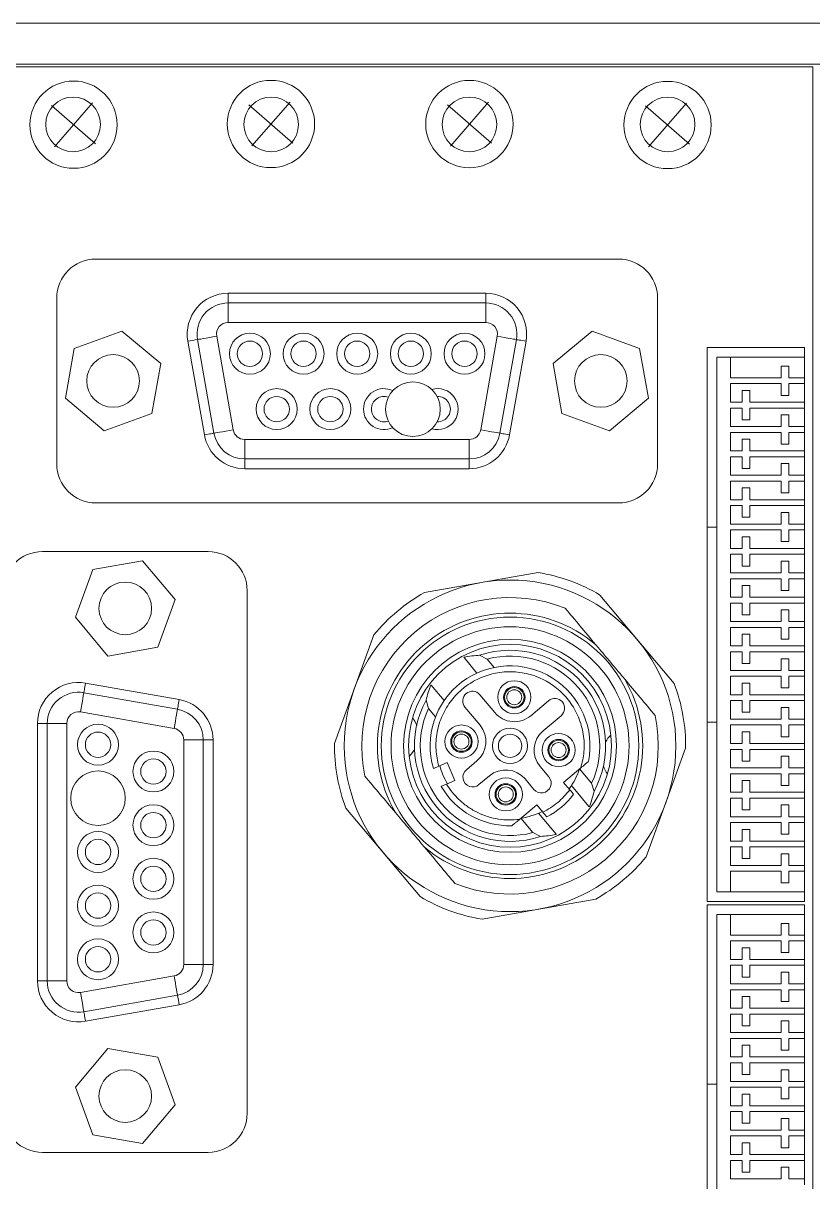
# Model space of a CAD drawing. Extents: x -194 to 239, y -574 to -265.
# Drawn here: x -96.65 to -83.76, y -475.07 to -456.17 of the extents above; entities that cross this region are included whole.
import ezdxf

# ---------------------------------------------------------------- set-up
doc = ezdxf.new("R2010")
doc.units = 0
doc.header["$LTSCALE"] = 0.5
doc.layers.get('0').update_dxf_attribs({"linetype": 'CONTINUOUS'})
doc.layers.add('1', color=7, linetype='CONTINUOUS')

msp = doc.modelspace()

# ---------------------------------------------------------------- linework, layer by layer
at = {"color": 7, "linetype": 'Continuous', "lineweight": 5}
for p, q in [((-83.76474, -456.88229), (-123.0932, -456.88229)), ((-83.76474, -497.74138), (-83.76474, -456.88229)), ((-95.4605, -460.01768), (-86.93227, -460.01768)), ((-93.30038, -460.57456), (-89.0999, -460.57456)), ((-93.30038, -460.73368), (-93.30038, -460.57456)), ((-89.0999, -460.73368), (-89.0999, -460.57456)), ((-96.09693, -460.65411), (-96.09693, -463.35897)), ((-93.30038, -461.05189), (-93.30038, -460.73368)), ((-93.30038, -460.73368), (-89.0999, -460.73368)), ((-89.0999, -461.05189), (-89.0999, -460.73368)), ((-86.29584, -463.35897), (-86.29584, -460.65411)), ((-95.03429, -461.19234), (-95.81119, -461.47511)), ((-94.40095, -461.72377), (-95.03429, -461.19234)), ((-89.0999, -461.05189), (-93.30038, -461.05189)), ((-87.36599, -461.19234), (-87.99933, -461.72377)), ((-86.5891, -461.47511), (-87.36599, -461.19234)), ((-93.68915, -462.88631), (-93.95849, -461.35886)), ((-93.53246, -462.85867), (-93.80178, -461.33124)), ((-93.4884, -461.27597), (-93.21907, -462.80342)), ((-89.18121, -462.80342), (-88.91188, -461.27597)), ((-88.5985, -461.33124), (-88.86782, -462.85867)), ((-88.44181, -461.35886), (-88.71113, -462.88631)), ((-95.81119, -461.47511), (-95.95475, -462.28931)), ((-86.44553, -462.28931), (-86.5891, -461.47511)), ((-85.48947, -461.46143), (-83.89839, -461.46143)), ((-85.48947, -461.46143), (-85.48947, -464.38904)), ((-83.89839, -461.62055), (-83.89839, -461.46143)), ((-94.54454, -462.53797), (-94.40095, -461.72377)), ((-87.99933, -461.72377), (-87.85576, -462.53797)), ((-85.33037, -461.62055), (-85.33037, -464.38904)), ((-83.89839, -461.62055), (-85.33037, -461.62055)), ((-85.10762, -461.62055), (-85.10762, -461.95467)), ((-84.28025, -461.95467), (-84.28025, -461.76375)), ((-84.15297, -461.76375), (-84.28025, -461.76375)), ((-84.15297, -461.76375), (-84.15297, -461.95467)), ((-83.89839, -461.62055), (-83.89839, -461.95467)), ((-84.28025, -461.95467), (-85.10762, -461.95467)), ((-83.89839, -461.95467), (-84.15297, -461.95467)), ((-83.89839, -462.05014), (-83.89839, -461.95467)), ((-85.10762, -462.05014), (-84.28025, -462.05014)), ((-85.10762, -462.05014), (-85.10762, -462.35244)), ((-84.28025, -462.24106), (-84.28025, -462.05014)), ((-84.15297, -462.05014), (-83.89839, -462.05014)), ((-84.15297, -462.05014), (-84.15297, -462.24106)), ((-83.89839, -462.05014), (-83.89839, -462.35244)), ((-95.95475, -462.28931), (-95.32141, -462.82074)), ((-87.07887, -462.82074), (-86.44553, -462.28931)), ((-84.9167, -462.35244), (-84.9167, -462.16151)), ((-84.9167, -462.16151), (-84.78941, -462.16151)), ((-84.78941, -462.35244), (-84.78941, -462.16151)), ((-84.28025, -462.24106), (-84.15297, -462.24106)), ((-85.10762, -462.35244), (-84.9167, -462.35244)), ((-84.9167, -462.44792), (-85.10762, -462.44792)), ((-85.10762, -462.44792), (-85.10762, -462.75022)), ((-84.9167, -462.63884), (-84.9167, -462.44792)), ((-84.78941, -462.35244), (-83.89839, -462.35244)), ((-84.78941, -462.44792), (-84.78941, -462.63884)), ((-83.89839, -462.44792), (-84.78941, -462.44792)), ((-83.89839, -462.44792), (-83.89839, -462.35244)), ((-83.89839, -462.44792), (-83.89839, -462.75022)), ((-95.32141, -462.82074), (-94.54454, -462.53797)), ((-87.85576, -462.53797), (-87.07887, -462.82074)), ((-84.9167, -462.63884), (-84.78941, -462.63884)), ((-84.28025, -462.75022), (-84.28025, -462.55929)), ((-84.28025, -462.55929), (-84.15297, -462.55929)), ((-84.15297, -462.75022), (-84.15297, -462.55929)), ((-84.28025, -462.75022), (-85.10762, -462.75022)), ((-85.10762, -462.84568), (-84.28025, -462.84568)), ((-85.10762, -462.84568), (-85.10762, -463.14798)), ((-84.28025, -463.0366), (-84.28025, -462.84568)), ((-84.15297, -462.75022), (-83.89839, -462.75022)), ((-84.15297, -462.84568), (-83.89839, -462.84568)), ((-84.15297, -462.84568), (-84.15297, -463.0366)), ((-83.89839, -462.84568), (-83.89839, -462.75022)), ((-83.89839, -462.84568), (-83.89839, -463.14798)), ((-93.03105, -463.2794), (-93.03105, -462.96119)), ((-93.03105, -462.96119), (-89.36924, -462.96119)), ((-89.36924, -463.2794), (-89.36924, -462.96119)), ((-84.9167, -463.14798), (-84.9167, -462.95705)), ((-84.9167, -462.95705), (-84.78941, -462.95705)), ((-84.78941, -463.14798), (-84.78941, -462.95705)), ((-84.28025, -463.0366), (-84.15297, -463.0366)), ((-93.03105, -463.43852), (-93.03105, -463.2794)), ((-89.36924, -463.2794), (-93.03105, -463.2794)), ((-89.36924, -463.43852), (-89.36924, -463.2794)), ((-85.10762, -463.14798), (-84.9167, -463.14798)), ((-84.9167, -463.24346), (-85.10762, -463.24346)), ((-85.10762, -463.24346), (-85.10762, -463.54576)), ((-84.9167, -463.43438), (-84.9167, -463.24346)), ((-84.78941, -463.14798), (-83.89839, -463.14798)), ((-84.78941, -463.24346), (-84.78941, -463.43438)), ((-83.89839, -463.24346), (-84.78941, -463.24346)), ((-83.89839, -463.24346), (-83.89839, -463.14798)), ((-83.89839, -463.24346), (-83.89839, -463.54576)), ((-89.36924, -463.43852), (-93.03105, -463.43852)), ((-84.9167, -463.43438), (-84.78941, -463.43438)), ((-84.28025, -463.54576), (-84.28025, -463.35483)), ((-84.28025, -463.35483), (-84.15297, -463.35483)), ((-84.15297, -463.54576), (-84.15297, -463.35483)), ((-84.28025, -463.54576), (-85.10762, -463.54576)), ((-85.10762, -463.64122), (-84.28025, -463.64122)), ((-85.10762, -463.64122), (-85.10762, -463.94352)), ((-84.28025, -463.83214), (-84.28025, -463.64122)), ((-84.15297, -463.54576), (-83.89839, -463.54576)), ((-84.15297, -463.64122), (-83.89839, -463.64122)), ((-84.15297, -463.64122), (-84.15297, -463.83214)), ((-83.89839, -463.64122), (-83.89839, -463.54576)), ((-83.89839, -463.64122), (-83.89839, -463.94352)), ((-84.9167, -463.94352), (-84.9167, -463.7526)), ((-84.9167, -463.7526), (-84.78941, -463.7526)), ((-84.78941, -463.94352), (-84.78941, -463.7526)), ((-84.28025, -463.83214), (-84.15297, -463.83214)), ((-86.93227, -463.99539), (-95.4605, -463.99539)), ((-85.10762, -463.94352), (-84.9167, -463.94352)), ((-84.9167, -464.039), (-85.10762, -464.039)), ((-85.10762, -464.039), (-85.10762, -464.3413)), ((-84.9167, -464.22992), (-84.9167, -464.039)), ((-84.78941, -463.94352), (-83.89839, -463.94352)), ((-84.78941, -464.039), (-84.78941, -464.22992)), ((-83.89839, -464.039), (-84.78941, -464.039)), ((-83.89839, -464.039), (-83.89839, -463.94352)), ((-83.89839, -464.039), (-83.89839, -464.3413)), ((-84.9167, -464.22992), (-84.78941, -464.22992)), ((-84.28025, -464.3413), (-84.28025, -464.15038)), ((-84.28025, -464.15038), (-84.15297, -464.15038)), ((-84.15297, -464.3413), (-84.15297, -464.15038)), ((-85.48947, -464.38904), (-85.48947, -467.57121)), ((-85.48947, -464.38904), (-85.33037, -464.38904)), ((-85.33037, -464.38904), (-85.33037, -467.57121)), ((-84.28025, -464.3413), (-85.10762, -464.3413)), ((-84.15297, -464.3413), (-83.89839, -464.3413)), ((-83.89839, -464.43676), (-83.89839, -464.3413)), ((-85.10762, -464.43676), (-84.28025, -464.43676)), ((-85.10762, -464.43676), (-85.10762, -464.73906)), ((-84.9167, -464.73906), (-84.9167, -464.54814)), ((-84.9167, -464.54814), (-84.78941, -464.54814)), ((-84.78941, -464.73906), (-84.78941, -464.54814)), ((-84.28025, -464.62769), (-84.28025, -464.43676)), ((-84.15297, -464.43676), (-83.89839, -464.43676)), ((-84.15297, -464.43676), (-84.15297, -464.62769)), ((-83.89839, -464.43676), (-83.89839, -464.73906)), ((-93.62724, -464.78999), (-96.3321, -464.78999)), ((-85.10762, -464.73906), (-84.9167, -464.73906)), ((-84.78941, -464.73906), (-83.89839, -464.73906)), ((-84.28025, -464.62769), (-84.15297, -464.62769)), ((-83.89839, -464.83454), (-83.89839, -464.73906)), ((-94.6969, -464.93968), (-95.5111, -465.08324)), ((-94.16548, -465.57301), (-94.6969, -464.93968)), ((-84.9167, -464.83454), (-85.10762, -464.83454)), ((-85.10762, -464.83454), (-85.10762, -465.13684)), ((-84.9167, -465.02547), (-84.9167, -464.83454)), ((-84.78941, -464.83454), (-84.78941, -465.02547)), ((-83.89839, -464.83454), (-84.78941, -464.83454)), ((-84.28025, -465.13684), (-84.28025, -464.94592)), ((-84.28025, -464.94592), (-84.15297, -464.94592)), ((-84.15297, -465.13684), (-84.15297, -464.94592)), ((-83.89839, -464.83454), (-83.89839, -465.13684)), ((-95.5111, -465.08324), (-95.79387, -465.86014)), ((-88.24569, -465.13163), (-90.09968, -465.45853)), ((-84.28025, -465.13684), (-85.10762, -465.13684)), ((-84.9167, -465.02547), (-84.78941, -465.02547)), ((-84.15297, -465.13684), (-83.89839, -465.13684)), ((-83.89839, -465.2323), (-83.89839, -465.13684)), ((-85.10762, -465.2323), (-84.28025, -465.2323)), ((-85.10762, -465.2323), (-85.10762, -465.53462)), ((-84.9167, -465.53462), (-84.9167, -465.34368)), ((-84.9167, -465.34368), (-84.78941, -465.34368)), ((-84.78941, -465.53462), (-84.78941, -465.34368)), ((-84.28025, -465.42325), (-84.28025, -465.2323)), ((-84.15297, -465.2323), (-83.89839, -465.2323)), ((-84.15297, -465.2323), (-84.15297, -465.42325)), ((-83.89839, -465.2323), (-83.89839, -465.53462)), ((-92.99082, -465.42641), (-92.99082, -473.95464)), ((-86.0259, -466.94127), (-87.23601, -465.49912)), ((-85.10762, -465.53462), (-84.9167, -465.53462)), ((-84.78941, -465.53462), (-83.89839, -465.53462)), ((-84.28025, -465.42325), (-84.15297, -465.42325)), ((-83.89839, -465.63008), (-83.89839, -465.53462)), ((-94.44824, -466.34989), (-94.16548, -465.57301)), ((-84.9167, -465.63008), (-85.10762, -465.63008)), ((-85.10762, -465.63008), (-85.10762, -465.93238)), ((-84.9167, -465.82101), (-84.9167, -465.63008)), ((-84.78941, -465.63008), (-84.78941, -465.82101)), ((-83.89839, -465.63008), (-84.78941, -465.63008)), ((-84.28025, -465.93238), (-84.28025, -465.74146)), ((-84.28025, -465.74146), (-84.15297, -465.74146)), ((-84.15297, -465.93238), (-84.15297, -465.74146)), ((-83.89839, -465.63008), (-83.89839, -465.93238)), ((-95.79387, -465.86014), (-95.26244, -466.49347)), ((-84.28025, -465.93238), (-85.10762, -465.93238)), ((-84.9167, -465.82101), (-84.78941, -465.82101)), ((-84.15297, -465.93238), (-83.89839, -465.93238)), ((-83.89839, -466.02785), (-83.89839, -465.93238)), ((-85.10762, -466.02785), (-84.28025, -466.02785)), ((-85.10762, -466.02785), (-85.10762, -466.33016)), ((-84.28025, -466.21879), (-84.28025, -466.02785)), ((-84.15297, -466.02785), (-83.89839, -466.02785)), ((-84.15297, -466.02785), (-84.15297, -466.21879)), ((-83.89839, -466.02785), (-83.89839, -466.33016)), ((-90.92276, -466.14918), (-91.56666, -467.91825)), ((-84.9167, -466.33016), (-84.9167, -466.13922)), ((-84.9167, -466.13922), (-84.78941, -466.13922)), ((-84.78941, -466.33016), (-84.78941, -466.13922)), ((-84.28025, -466.21879), (-84.15297, -466.21879)), ((-95.26244, -466.49347), (-94.44824, -466.34989)), ((-89.19874, -466.48046), (-89.07439, -466.54292)), ((-85.10762, -466.33016), (-84.9167, -466.33016)), ((-84.9167, -466.42563), (-85.10762, -466.42563)), ((-85.10762, -466.42563), (-85.10762, -466.72793)), ((-84.9167, -466.61655), (-84.9167, -466.42563)), ((-84.78941, -466.33016), (-83.89839, -466.33016)), ((-84.78941, -466.42563), (-84.78941, -466.61655)), ((-83.89839, -466.42563), (-84.78941, -466.42563)), ((-83.89839, -466.42563), (-83.89839, -466.33016)), ((-83.89839, -466.42563), (-83.89839, -466.72793)), ((-89.45347, -466.51987), (-89.45438, -466.51278)), ((-89.24274, -466.77102), (-89.45347, -466.51987)), ((-89.07439, -466.54292), (-88.95968, -466.67964)), ((-84.9167, -466.61655), (-84.78941, -466.61655)), ((-84.28025, -466.72793), (-84.28025, -466.537)), ((-84.28025, -466.537), (-84.15297, -466.537)), ((-84.15297, -466.72793), (-84.15297, -466.537)), ((-84.28025, -466.72793), (-85.10762, -466.72793)), ((-85.10762, -466.82339), (-84.28025, -466.82339)), ((-85.10762, -466.82339), (-85.10762, -467.12571)), ((-84.28025, -467.01433), (-84.28025, -466.82339)), ((-84.15297, -466.72793), (-83.89839, -466.72793)), ((-84.15297, -466.82339), (-83.89839, -466.82339)), ((-84.15297, -466.82339), (-84.15297, -467.01433)), ((-83.89839, -466.82339), (-83.89839, -466.72793)), ((-83.89839, -466.82339), (-83.89839, -467.12571)), ((-95.62735, -466.93594), (-94.09991, -467.20527)), ((-89.99659, -466.96775), (-89.98977, -466.96987)), ((-89.98977, -466.96987), (-89.77902, -467.22102)), ((-84.9167, -467.12571), (-84.9167, -466.93476)), ((-84.9167, -466.93476), (-84.78941, -466.93476)), ((-84.78941, -467.12571), (-84.78941, -466.93476)), ((-84.28025, -467.01433), (-84.15297, -467.01433)), ((-95.65497, -467.09265), (-94.12754, -467.36196)), ((-90.0329, -467.34721), (-90.07281, -467.2139)), ((-89.19474, -467.12525), (-88.94928, -467.41776)), ((-88.36648, -467.46877), (-88.07396, -467.22331)), ((-85.10762, -467.12571), (-84.9167, -467.12571)), ((-84.9167, -467.22117), (-85.10762, -467.22117)), ((-85.10762, -467.22117), (-85.10762, -467.52347)), ((-84.9167, -467.41209), (-84.9167, -467.22117)), ((-84.78941, -467.12571), (-83.89839, -467.12571)), ((-84.78941, -467.22117), (-84.78941, -467.41209)), ((-83.89839, -467.22117), (-84.78941, -467.22117)), ((-83.89839, -467.22117), (-83.89839, -467.12571)), ((-83.89839, -467.22117), (-83.89839, -467.52347)), ((-94.18279, -467.67536), (-95.71024, -467.40602)), ((-89.91818, -467.48392), (-90.0329, -467.34721)), ((-89.19307, -467.62232), (-89.43852, -467.32979)), ((-84.9167, -467.41209), (-84.78941, -467.41209)), ((-84.28025, -467.52347), (-84.28025, -467.33254)), ((-84.28025, -467.33254), (-84.15297, -467.33254)), ((-84.15297, -467.52347), (-84.15297, -467.33254)), ((-96.41165, -471.79452), (-96.41165, -467.59404)), ((-96.25253, -467.59404), (-96.41165, -467.59404)), ((-95.93432, -467.59404), (-96.25253, -467.59404)), ((-96.25253, -471.79452), (-96.25253, -467.59404)), ((-95.93432, -467.59404), (-95.93432, -471.79452)), ((-87.86942, -467.46708), (-88.16193, -467.71253)), ((-85.48947, -467.57121), (-85.33037, -467.57121)), ((-85.48947, -467.57121), (-85.48947, -470.4988)), ((-85.33037, -467.57121), (-85.33037, -470.33968)), ((-84.28025, -467.52347), (-85.10762, -467.52347)), ((-85.10762, -467.61893), (-84.28025, -467.61893)), ((-85.10762, -467.61893), (-85.10762, -467.92125)), ((-84.28025, -467.80987), (-84.28025, -467.61893)), ((-84.15297, -467.52347), (-83.89839, -467.52347)), ((-84.15297, -467.61893), (-83.89839, -467.61893)), ((-84.15297, -467.61893), (-84.15297, -467.80987)), ((-83.89839, -467.61893), (-83.89839, -467.52347)), ((-83.89839, -467.61893), (-83.89839, -467.92125)), ((-84.9167, -467.92125), (-84.9167, -467.73031)), ((-84.9167, -467.73031), (-84.78941, -467.73031)), ((-84.78941, -467.92125), (-84.78941, -467.73031)), ((-84.28025, -467.80987), (-84.15297, -467.80987)), ((-93.70681, -467.86338), (-94.02502, -467.86338)), ((-94.02502, -471.52519), (-94.02502, -467.86338)), ((-93.54769, -467.86338), (-93.70681, -467.86338)), ((-93.70681, -467.86338), (-93.70681, -471.52519)), ((-93.54769, -467.86338), (-93.54769, -471.52519)), ((-86.48322, -469.76847), (-85.83932, -467.99941)), ((-85.10762, -467.92125), (-84.9167, -467.92125)), ((-84.78941, -467.92125), (-83.89839, -467.92125)), ((-83.89839, -468.01671), (-83.89839, -467.92125)), ((-84.9167, -468.01671), (-85.10762, -468.01671)), ((-85.10762, -468.01671), (-85.10762, -468.31901)), ((-84.9167, -468.20763), (-84.9167, -468.01671)), ((-84.78941, -468.01671), (-84.78941, -468.20763)), ((-83.89839, -468.01671), (-84.78941, -468.01671)), ((-84.28025, -468.31901), (-84.28025, -468.12809)), ((-84.28025, -468.12809), (-84.15297, -468.12809)), ((-84.15297, -468.31901), (-84.15297, -468.12809)), ((-83.89839, -468.01671), (-83.89839, -468.31901)), ((-89.86572, -468.2909), (-89.72946, -468.23165)), ((-89.72946, -468.23165), (-89.60257, -468.52348)), ((-89.41468, -468.34831), (-89.24405, -468.20513)), ((-88.21292, -468.29534), (-88.06973, -468.46597)), ((-87.82906, -468.55479), (-87.54888, -468.31969)), ((-87.56919, -468.33674), (-87.37309, -468.57044)), ((-84.28025, -468.31901), (-85.10762, -468.31901)), ((-84.9167, -468.20763), (-84.78941, -468.20763)), ((-84.15297, -468.31901), (-83.89839, -468.31901)), ((-83.89839, -468.41447), (-83.89839, -468.31901)), ((-89.60257, -468.52348), (-89.73883, -468.58273)), ((-89.03951, -468.4489), (-89.21014, -468.59208)), ((-88.31352, -468.67053), (-88.45668, -468.49988)), ((-87.72844, -468.6747), (-87.82906, -468.55479)), ((-87.37309, -468.57044), (-87.33318, -468.70376)), ((-85.10762, -468.41447), (-84.28025, -468.41447)), ((-85.10762, -468.41447), (-85.10762, -468.71679)), ((-84.9167, -468.71679), (-84.9167, -468.52585)), ((-84.9167, -468.52585), (-84.78941, -468.52585)), ((-84.78941, -468.71679), (-84.78941, -468.52585)), ((-84.28025, -468.60541), (-84.28025, -468.41447)), ((-84.15297, -468.41447), (-83.89839, -468.41447)), ((-84.15297, -468.41447), (-84.15297, -468.60541)), ((-83.89839, -468.41447), (-83.89839, -468.71679)), ((-87.41622, -468.94779), (-87.70154, -468.60775)), ((-85.10762, -468.71679), (-84.9167, -468.71679)), ((-84.78941, -468.71679), (-83.89839, -468.71679)), ((-84.28025, -468.60541), (-84.15297, -468.60541)), ((-83.89839, -468.81225), (-83.89839, -468.71679)), ((-88.26783, -468.92298), (-88.54803, -469.15808)), ((-88.16723, -469.04287), (-88.26783, -468.92298)), ((-87.40939, -468.9499), (-87.41622, -468.94779)), ((-84.9167, -468.81225), (-85.10762, -468.81225)), ((-85.10762, -468.81225), (-85.10762, -469.11455)), ((-84.9167, -469.00318), (-84.9167, -468.81225)), ((-84.78941, -468.81225), (-84.78941, -469.00318)), ((-83.89839, -468.81225), (-84.78941, -468.81225)), ((-84.28025, -469.11455), (-84.28025, -468.92363)), ((-84.28025, -468.92363), (-84.15297, -468.92363)), ((-84.15297, -469.11455), (-84.15297, -468.92363)), ((-83.89839, -468.81225), (-83.89839, -469.11455)), ((-91.38008, -468.97639), (-90.16997, -470.41855)), ((-88.3316, -469.37473), (-88.5277, -469.14103)), ((-88.23784, -469.05774), (-87.9525, -469.39779)), ((-84.28025, -469.11455), (-85.10762, -469.11455)), ((-84.9167, -469.00318), (-84.78941, -469.00318)), ((-84.15297, -469.11455), (-83.89839, -469.11455)), ((-83.89839, -469.21001), (-83.89839, -469.11455)), ((-85.10762, -469.21001), (-84.28025, -469.21001)), ((-85.10762, -469.21001), (-85.10762, -469.51233)), ((-84.9167, -469.51233), (-84.9167, -469.32139)), ((-84.9167, -469.32139), (-84.78941, -469.32139)), ((-84.78941, -469.51233), (-84.78941, -469.32139)), ((-84.28025, -469.40096), (-84.28025, -469.21001)), ((-84.15297, -469.21001), (-83.89839, -469.21001)), ((-84.15297, -469.21001), (-84.15297, -469.40096)), ((-83.89839, -469.21001), (-83.89839, -469.51233)), ((-88.20725, -469.43718), (-88.3316, -469.37473)), ((-87.9525, -469.39779), (-87.95161, -469.40486)), ((-85.10762, -469.51233), (-84.9167, -469.51233)), ((-84.78941, -469.51233), (-83.89839, -469.51233)), ((-84.28025, -469.40096), (-84.15297, -469.40096)), ((-83.89839, -469.60779), (-83.89839, -469.51233)), ((-84.9167, -469.60779), (-85.10762, -469.60779)), ((-85.10762, -469.60779), (-85.10762, -469.91009)), ((-84.9167, -469.79872), (-84.9167, -469.60779)), ((-84.78941, -469.60779), (-84.78941, -469.79872)), ((-83.89839, -469.60779), (-84.78941, -469.60779)), ((-83.89839, -469.60779), (-83.89839, -469.91009)), ((-84.9167, -469.79872), (-84.78941, -469.79872)), ((-84.28025, -469.91009), (-84.28025, -469.71917)), ((-84.28025, -469.71917), (-84.15297, -469.71917)), ((-84.15297, -469.91009), (-84.15297, -469.71917)), ((-84.28025, -469.91009), (-85.10762, -469.91009)), ((-85.10762, -470.00556), (-84.28025, -470.00556)), ((-85.10762, -470.33968), (-85.10762, -470.00556)), ((-84.28025, -470.1965), (-84.28025, -470.00556)), ((-84.15297, -469.91009), (-83.89839, -469.91009)), ((-84.15297, -470.1965), (-84.15297, -470.00556)), ((-83.89839, -470.00556), (-84.15297, -470.00556)), ((-83.89839, -470.00556), (-83.89839, -469.91009)), ((-83.89839, -470.00556), (-83.89839, -470.33968)), ((-84.15297, -470.1965), (-84.28025, -470.1965)), ((-89.16029, -470.78604), (-87.3063, -470.45912)), ((-85.33037, -470.33968), (-83.89839, -470.33968)), ((-83.89839, -470.33968), (-83.89839, -470.4988)), ((-83.89839, -470.4988), (-85.48947, -470.4988)), ((-85.48947, -470.55289), (-83.89839, -470.55289)), ((-85.48947, -470.55289), (-85.48947, -473.4805)), ((-83.89839, -470.71201), (-83.89839, -470.55289)), ((-85.33037, -470.71201), (-85.33037, -473.4805)), ((-83.89839, -470.71201), (-85.33037, -470.71201)), ((-85.10762, -470.71201), (-85.10762, -471.04614)), ((-83.89839, -470.71201), (-83.89839, -471.04614)), ((-84.28025, -471.04614), (-84.28025, -470.85521)), ((-84.15297, -470.85521), (-84.28025, -470.85521)), ((-84.15297, -470.85521), (-84.15297, -471.04614)), ((-84.28025, -471.04614), (-85.10762, -471.04614)), ((-85.10762, -471.1416), (-84.28025, -471.1416)), ((-85.10762, -471.1416), (-85.10762, -471.4439)), ((-84.28025, -471.33252), (-84.28025, -471.1416)), ((-83.89839, -471.04614), (-84.15297, -471.04614)), ((-84.15297, -471.1416), (-83.89839, -471.1416)), ((-84.15297, -471.1416), (-84.15297, -471.33252)), ((-83.89839, -471.1416), (-83.89839, -471.04614)), ((-83.89839, -471.1416), (-83.89839, -471.4439)), ((-84.9167, -471.4439), (-84.9167, -471.25297)), ((-84.9167, -471.25297), (-84.78941, -471.25297)), ((-84.78941, -471.4439), (-84.78941, -471.25297)), ((-84.28025, -471.33252), (-84.15297, -471.33252)), ((-93.70681, -471.52519), (-94.02502, -471.52519)), ((-93.54769, -471.52519), (-93.70681, -471.52519)), ((-85.10762, -471.4439), (-84.9167, -471.4439)), ((-84.9167, -471.53938), (-85.10762, -471.53938)), ((-85.10762, -471.53938), (-85.10762, -471.84168)), ((-84.9167, -471.7303), (-84.9167, -471.53938)), ((-84.78941, -471.4439), (-83.89839, -471.4439)), ((-84.78941, -471.53938), (-84.78941, -471.7303)), ((-83.89839, -471.53938), (-84.78941, -471.53938)), ((-83.89839, -471.53938), (-83.89839, -471.4439)), ((-83.89839, -471.53938), (-83.89839, -471.84168)), ((-95.71024, -471.98255), (-94.18279, -471.71321)), ((-84.9167, -471.7303), (-84.78941, -471.7303)), ((-84.28025, -471.84168), (-84.28025, -471.65075)), ((-84.28025, -471.65075), (-84.15297, -471.65075)), ((-84.15297, -471.84168), (-84.15297, -471.65075)), ((-96.25253, -471.79452), (-96.41165, -471.79452)), ((-95.93432, -471.79452), (-96.25253, -471.79452)), ((-84.28025, -471.84168), (-85.10762, -471.84168)), ((-85.10762, -471.93714), (-84.28025, -471.93714)), ((-85.10762, -471.93714), (-85.10762, -472.23944)), ((-84.28025, -472.12806), (-84.28025, -471.93714)), ((-84.15297, -471.84168), (-83.89839, -471.84168)), ((-84.15297, -471.93714), (-83.89839, -471.93714)), ((-84.15297, -471.93714), (-84.15297, -472.12806)), ((-83.89839, -471.93714), (-83.89839, -471.84168)), ((-83.89839, -471.93714), (-83.89839, -472.23944)), ((-94.12754, -472.02661), (-95.65497, -472.29592)), ((-84.9167, -472.23944), (-84.9167, -472.04851)), ((-84.9167, -472.04851), (-84.78941, -472.04851)), ((-84.78941, -472.23944), (-84.78941, -472.04851)), ((-84.28025, -472.12806), (-84.15297, -472.12806)), ((-94.09991, -472.1833), (-95.62735, -472.45261)), ((-85.10762, -472.23944), (-84.9167, -472.23944)), ((-84.9167, -472.33492), (-85.10762, -472.33492)), ((-85.10762, -472.33492), (-85.10762, -472.63722)), ((-84.9167, -472.52584), (-84.9167, -472.33492)), ((-84.78941, -472.23944), (-83.89839, -472.23944)), ((-84.78941, -472.33492), (-84.78941, -472.52584)), ((-83.89839, -472.33492), (-84.78941, -472.33492)), ((-83.89839, -472.33492), (-83.89839, -472.23944)), ((-83.89839, -472.33492), (-83.89839, -472.63722)), ((-84.9167, -472.52584), (-84.78941, -472.52584)), ((-84.28025, -472.63722), (-84.28025, -472.4463)), ((-84.28025, -472.4463), (-84.15297, -472.4463)), ((-84.15297, -472.63722), (-84.15297, -472.4463)), ((-84.28025, -472.63722), (-85.10762, -472.63722)), ((-85.10762, -472.73268), (-84.28025, -472.73268)), ((-85.10762, -472.73268), (-85.10762, -473.035)), ((-84.28025, -472.92361), (-84.28025, -472.73268)), ((-84.15297, -472.63722), (-83.89839, -472.63722)), ((-84.15297, -472.73268), (-83.89839, -472.73268)), ((-84.15297, -472.73268), (-84.15297, -472.92361)), ((-83.89839, -472.73268), (-83.89839, -472.63722)), ((-83.89839, -472.73268), (-83.89839, -473.035)), ((-95.26244, -472.8951), (-95.79387, -473.52843)), ((-94.44824, -473.03866), (-95.26244, -472.8951)), ((-84.9167, -473.035), (-84.9167, -472.84406)), ((-84.9167, -472.84406), (-84.78941, -472.84406)), ((-84.78941, -473.035), (-84.78941, -472.84406)), ((-84.28025, -472.92361), (-84.15297, -472.92361)), ((-94.16548, -473.81556), (-94.44824, -473.03866)), ((-85.10762, -473.035), (-84.9167, -473.035)), ((-84.78941, -473.035), (-83.89839, -473.035)), ((-83.89839, -473.13046), (-83.89839, -473.035)), ((-84.9167, -473.13046), (-85.10762, -473.13046)), ((-85.10762, -473.13046), (-85.10762, -473.43276)), ((-84.9167, -473.32139), (-84.9167, -473.13046)), ((-84.78941, -473.13046), (-84.78941, -473.32139)), ((-83.89839, -473.13046), (-84.78941, -473.13046)), ((-84.28025, -473.43276), (-84.28025, -473.24184)), ((-84.28025, -473.24184), (-84.15297, -473.24184)), ((-84.15297, -473.43276), (-84.15297, -473.24184)), ((-83.89839, -473.13046), (-83.89839, -473.43276)), ((-85.48947, -473.4805), (-85.48947, -476.66267)), ((-85.48947, -473.4805), (-85.33037, -473.4805)), ((-85.33037, -473.4805), (-85.33037, -476.66267)), ((-84.28025, -473.43276), (-85.10762, -473.43276)), ((-84.9167, -473.32139), (-84.78941, -473.32139)), ((-84.15297, -473.43276), (-83.89839, -473.43276)), ((-83.89839, -473.52822), (-83.89839, -473.43276)), ((-95.79387, -473.52843), (-95.5111, -474.30533)), ((-85.10762, -473.52822), (-84.28025, -473.52822)), ((-85.10762, -473.52822), (-85.10762, -473.83054)), ((-84.9167, -473.83054), (-84.9167, -473.6396)), ((-84.9167, -473.6396), (-84.78941, -473.6396)), ((-84.78941, -473.83054), (-84.78941, -473.6396)), ((-84.28025, -473.71917), (-84.28025, -473.52822)), ((-84.15297, -473.52822), (-83.89839, -473.52822)), ((-84.15297, -473.52822), (-84.15297, -473.71917)), ((-83.89839, -473.52822), (-83.89839, -473.83054)), ((-94.6969, -474.44889), (-94.16548, -473.81556)), ((-85.10762, -473.83054), (-84.9167, -473.83054)), ((-84.78941, -473.83054), (-83.89839, -473.83054)), ((-84.28025, -473.71917), (-84.15297, -473.71917)), ((-83.89839, -473.926), (-83.89839, -473.83054)), ((-84.9167, -473.926), (-85.10762, -473.926)), ((-85.10762, -473.926), (-85.10762, -474.2283)), ((-84.9167, -474.11693), (-84.9167, -473.926)), ((-84.78941, -473.926), (-84.78941, -474.11693)), ((-83.89839, -473.926), (-84.78941, -473.926)), ((-84.28025, -474.2283), (-84.28025, -474.03738)), ((-84.28025, -474.03738), (-84.15297, -474.03738)), ((-84.15297, -474.2283), (-84.15297, -474.03738)), ((-83.89839, -473.926), (-83.89839, -474.2283)), ((-84.28025, -474.2283), (-85.10762, -474.2283)), ((-84.9167, -474.11693), (-84.78941, -474.11693)), ((-84.15297, -474.2283), (-83.89839, -474.2283)), ((-83.89839, -474.32377), (-83.89839, -474.2283)), ((-95.5111, -474.30533), (-94.6969, -474.44889)), ((-85.10762, -474.32377), (-84.28025, -474.32377)), ((-85.10762, -474.32377), (-85.10762, -474.62608)), ((-84.9167, -474.62608), (-84.9167, -474.43514)), ((-84.9167, -474.43514), (-84.78941, -474.43514)), ((-84.78941, -474.62608), (-84.78941, -474.43514)), ((-84.28025, -474.51471), (-84.28025, -474.32377)), ((-84.15297, -474.32377), (-83.89839, -474.32377)), ((-84.15297, -474.32377), (-84.15297, -474.51471)), ((-83.89839, -474.32377), (-83.89839, -474.62608)), ((-96.3321, -474.59107), (-93.62724, -474.59107)), ((-85.10762, -474.62608), (-84.9167, -474.62608)), ((-84.78941, -474.62608), (-83.89839, -474.62608)), ((-84.28025, -474.51471), (-84.15297, -474.51471)), ((-83.89839, -474.72155), (-83.89839, -474.62608)), ((-84.9167, -474.72155), (-85.10762, -474.72155)), ((-85.10762, -474.72155), (-85.10762, -475.02385)), ((-84.9167, -474.91247), (-84.9167, -474.72155)), ((-84.78941, -474.72155), (-84.78941, -474.91247)), ((-83.89839, -474.72155), (-84.78941, -474.72155)), ((-83.89839, -474.72155), (-83.89839, -475.02385)), ((-84.9167, -474.91247), (-84.78941, -474.91247)), ((-84.28025, -475.02385), (-84.28025, -474.83292)), ((-84.28025, -474.83292), (-84.15297, -474.83292)), ((-84.15297, -475.02385), (-84.15297, -474.83292)), ((-84.28025, -475.02385), (-85.10762, -475.02385)), ((-84.15297, -475.02385), (-83.89839, -475.02385)), ((-83.89839, -475.11931), (-83.89839, -475.02385))]:
    msp.add_line(p, q, dxfattribs=at)
at = {"linetype": 'Continuous', "lineweight": 5}
for p, q in [((-96.18198, -457.5151), (-95.4646, -458.13653)), ((-95.51257, -457.46713), (-96.13401, -458.18451)), ((-92.96168, -457.50374), (-92.2443, -458.12518)), ((-92.29227, -457.45577), (-92.91371, -458.17315)), ((-89.72472, -457.50439), (-89.00734, -458.12583)), ((-89.05531, -457.45642), (-89.67675, -458.1738)), ((-86.49189, -457.52005), (-85.77451, -458.14148)), ((-85.82249, -457.47207), (-86.44392, -458.18946))]:
    msp.add_line(p, q, dxfattribs=at)
at = {"color": 7, "linetype": 'Continuous', "lineweight": 5, "flags": 128}
for points in [[(-93.4884, -461.27597), (-93.54953, -461.28676), (-93.60833, -461.29712), (-93.6625, -461.30668), (-93.71, -461.31504), (-93.74897, -461.32193), (-93.77794, -461.32703), (-93.79577, -461.33018), (-93.80178, -461.33124)], [(-88.5985, -461.33124), (-88.60451, -461.33018), (-88.62234, -461.32703), (-88.65131, -461.32193), (-88.69028, -461.31504), (-88.73778, -461.30668), (-88.79195, -461.29712), (-88.85075, -461.28676), (-88.91188, -461.27597)], [(-88.44181, -461.35886), (-88.47237, -461.35347), (-88.50177, -461.34829), (-88.52885, -461.34351), (-88.5526, -461.33932), (-88.57208, -461.33589), (-88.58657, -461.33333), (-88.59549, -461.33177), (-88.5985, -461.33124)], [(-93.53246, -462.85867), (-93.53546, -462.8592), (-93.54439, -462.86078), (-93.55887, -462.86334), (-93.57835, -462.86677), (-93.60209, -462.87096), (-93.62918, -462.87572), (-93.65858, -462.88092), (-93.68915, -462.88631)], [(-93.21907, -462.80342), (-93.28022, -462.81419), (-93.339, -462.82457), (-93.39319, -462.83411), (-93.44066, -462.84249), (-93.47964, -462.84936), (-93.5086, -462.85446), (-93.52643, -462.85761), (-93.53246, -462.85867)], [(-88.86782, -462.85867), (-88.87385, -462.85761), (-88.89168, -462.85446), (-88.92064, -462.84936), (-88.95962, -462.84249), (-89.00709, -462.83411), (-89.06128, -462.82457), (-89.12006, -462.81419), (-89.18121, -462.80342)], [(-88.71113, -462.88631), (-88.7417, -462.88092), (-88.7711, -462.87572), (-88.79819, -462.87096), (-88.82194, -462.86677), (-88.84142, -462.86334), (-88.85591, -462.86078), (-88.86482, -462.8592), (-88.86782, -462.85867)], [(-95.62735, -466.93594), (-95.63274, -466.96651), (-95.63792, -466.99591), (-95.6427, -467.023), (-95.64689, -467.04675), (-95.65032, -467.06622), (-95.65288, -467.08072), (-95.65444, -467.08963), (-95.65497, -467.09265)], [(-95.65497, -467.09265), (-95.65603, -467.09866), (-95.65918, -467.11649), (-95.66428, -467.14545), (-95.67117, -467.18443), (-95.67953, -467.23192), (-95.68909, -467.28609), (-95.69945, -467.34489), (-95.71024, -467.40602)], [(-94.09991, -467.20527), (-94.10529, -467.23585), (-94.11049, -467.26525), (-94.11525, -467.29233), (-94.11944, -467.31608), (-94.12288, -467.33556), (-94.12544, -467.35003), (-94.12701, -467.35896), (-94.12754, -467.36196)], [(-94.12754, -467.36196), (-94.1286, -467.36799), (-94.13175, -467.38582), (-94.13685, -467.41479), (-94.14372, -467.45376), (-94.1521, -467.50124), (-94.16164, -467.55543), (-94.17202, -467.61421), (-94.18279, -467.67536)], [(-90.22617, -467.62536), (-90.25823, -467.55459), (-90.29305, -467.50074)], [(-90.34844, -468.13383), (-90.3134, -468.09717), (-90.26094, -468.02272)], [(-94.18279, -471.71321), (-94.17202, -471.77436), (-94.16164, -471.83314), (-94.1521, -471.88733), (-94.14372, -471.93481), (-94.13685, -471.97378), (-94.13175, -472.00275), (-94.1286, -472.02058), (-94.12754, -472.02661)], [(-95.71024, -471.98255), (-95.69945, -472.04368), (-95.68909, -472.10248), (-95.67953, -472.15665), (-95.67117, -472.20414), (-95.66428, -472.24312), (-95.65918, -472.27208), (-95.65603, -472.28991), (-95.65497, -472.29592)], [(-95.65497, -472.29592), (-95.65444, -472.29894), (-95.65288, -472.30785), (-95.65032, -472.32234), (-95.64689, -472.34182), (-95.6427, -472.36557), (-95.63792, -472.39266), (-95.63274, -472.42206), (-95.62735, -472.45261)]]:
    msp.add_lwpolyline(points, dxfattribs=at)
at = {"linetype": 'Continuous', "lineweight": 5}
for centre in [(-95.82329, -457.82582), (-92.60299, -457.81446), (-89.36603, -457.81511), (-86.1332, -457.83076)]:
    msp.add_circle(centre, 0.71184, dxfattribs=at)
at = {"color": 7, "linetype": 'Continuous', "lineweight": 5}
for centre, radius in [((-95.83154, -457.82103), 0.4455), ((-92.59845, -457.82103), 0.4455), ((-89.36537, -457.82103), 0.4455), ((-86.13228, -457.82103), 0.4455), ((-92.94658, -461.56199), 0.33413), ((-92.94658, -461.56199), 0.20684), ((-92.07148, -461.56199), 0.33413), ((-92.07148, -461.56199), 0.20684), ((-91.19639, -461.56199), 0.33413), ((-91.19639, -461.56199), 0.20684), ((-90.32129, -461.56199), 0.33413), ((-90.32129, -461.56199), 0.20684), ((-89.44619, -461.56199), 0.33413), ((-89.44619, -461.56199), 0.20684), ((-95.17786, -462.00654), 0.42959), ((-87.22243, -462.00654), 0.42959), ((-92.50903, -462.46573), 0.33413), ((-91.63394, -462.46573), 0.33413), ((-90.28679, -462.46725), 0.4455), ((-92.50903, -462.46573), 0.20684), ((-91.63394, -462.46573), 0.20684), ((-94.97967, -465.71657), 0.42959), ((-88.70299, -467.95883), 2.70485), ((-88.70299, -467.95883), 2.10023), ((-88.70299, -467.95883), 1.94112), ((-88.70299, -467.95883), 1.73699), ((-88.70299, -467.95883), 1.65473), ((-88.63366, -467.16631), 0.27048), ((-88.63366, -467.16631), 0.17502), ((-88.63366, -467.16631), 0.15911), ((-88.63366, -467.16631), 0.12236), ((-95.42422, -467.94033), 0.33413), ((-89.49551, -467.88949), 0.27048), ((-95.42422, -467.94033), 0.20684), ((-89.49551, -467.88949), 0.17502), ((-89.49551, -467.88949), 0.15911), ((-89.49551, -467.88949), 0.12236), ((-88.70299, -467.95883), 0.2864), ((-88.70299, -467.95883), 0.19093), ((-87.91048, -468.02816), 0.27048), ((-87.91048, -468.02816), 0.17502), ((-87.91048, -468.02816), 0.15911), ((-87.91048, -468.02816), 0.12236), ((-94.52048, -468.37788), 0.33413), ((-94.52048, -468.37788), 0.20684), ((-95.42422, -468.81327), 0.4455), ((-88.77233, -468.75134), 0.27048), ((-88.77233, -468.75134), 0.17502), ((-88.77233, -468.75134), 0.15911), ((-88.77233, -468.75134), 0.12236), ((-94.52048, -469.25298), 0.33413), ((-94.52048, -469.25298), 0.20684), ((-95.42422, -469.69053), 0.33413), ((-95.42422, -469.69053), 0.20684), ((-94.52048, -470.12808), 0.33413), ((-94.52048, -470.12808), 0.20684), ((-95.42422, -470.56563), 0.33413), ((-95.42422, -470.56563), 0.20684), ((-94.52048, -471.00317), 0.33413), ((-94.52048, -471.00317), 0.20684), ((-95.42422, -471.44072), 0.33413), ((-95.42422, -471.44072), 0.20684), ((-94.97967, -473.672), 0.42959)]:
    msp.add_circle(centre, radius, dxfattribs=at)
for centre, radius, start, end in [((-95.4605, -460.65412), 0.63643, 90, 180), ((-86.93228, -460.65412), 0.63643, 0, 90), ((-93.30037, -461.24282), 0.66826, 90, 190), ((-89.09991, -461.24282), 0.66826, 350, 90), ((-93.30037, -461.24282), 0.50915, 90, 190), ((-89.09991, -461.24282), 0.50915, 350, 90), ((-93.30037, -461.24282), 0.19093, 90, 190), ((-89.09991, -461.24282), 0.19093, 350, 90), ((-112.94877, -353.141), 109.87145, 279.9530389, 280.0360179), ((-90.75884, -462.46573), 0.33413, 64.275472, 180), ((-89.88374, -462.46573), 0.33413, 253.912237, 106.52203), ((-90.75884, -462.46573), 0.20684, 69.705628, 180), ((-89.88374, -462.46573), 0.20684, 267.89279, 92.541475), ((-90.75884, -462.46573), 0.33413, 180, 295.353736), ((-90.75884, -462.46573), 0.20684, 180, 289.923578), ((-93.03105, -462.77026), 0.66826, 190, 270), ((-93.03105, -462.77026), 0.50915, 190, 270), ((-93.03105, -462.77026), 0.19093, 190, 270), ((-89.36924, -462.77026), 0.19093, 270, 350), ((-89.36924, -462.77026), 0.50915, 270, 350), ((-89.36924, -462.77026), 0.66826, 270, 350), ((-95.4605, -463.35896), 0.63643, 180, 270), ((-86.93228, -463.35896), 0.63643, 270, 0), ((-96.33209, -465.42642), 0.63643, 90, 180), ((-93.62725, -465.42642), 0.63643, 0, 90), ((-88.70299, -467.95883), 2.86395, 59.188128, 80.811855), ((-88.70299, -467.95883), 2.41845, 68.16657, 191.833413), ((-88.70299, -467.95883), 2.86395, 119.188128, 140.811855), ((-88.70299, -467.95883), 2.16388, 49.838219, 210.161765), ((-88.70299, -467.95883), 1.55926, 331.461846, 108.538138), ((-88.70299, -467.95883), 1.4638, 335.302461, 104.697522), ((-88.70299, -467.95883), 1.30469, 348.694732, 196.495265), ((-88.70299, -467.95883), 2.16388, 229.838219, 30.161765), ((-95.74339, -467.59405), 0.66826, 80, 180), ((-88.70299, -467.95883), 2.86395, 359.188128, 20.811855), ((-95.74339, -467.59405), 0.50915, 80, 180), ((-94.21595, -467.86338), 0.66826, 0, 80), ((-88.70299, -467.95883), 1.55926, 151.461846, 288.538138), ((-89.31663, -467.22752), 0.15911, 39.999992, 219.999992), ((-87.97169, -467.34519), 0.15911, 309.999992, 129.999992), ((-95.74339, -467.59405), 0.19093, 80, 180), ((-94.21595, -467.86338), 0.50915, 0, 80), ((-88.70299, -467.95883), 1.4638, 155.302461, 284.697522), ((-88.63239, -467.15186), 0.41368, 219.999992, 309.999992), ((-88.70299, -467.95883), 2.41845, 248.16657, 11.833413), ((-89.50996, -467.88823), 0.41368, 309.999992, 39.999992), ((-94.21595, -467.86338), 0.19093, 0, 80), ((-87.89603, -468.02943), 0.41368, 129.999992, 219.999992), ((-86.7304, -468.1314), 0.47733, 133.26406, 150.303465), ((-88.70299, -467.95883), 2.86395, 179.188128, 200.811855), ((-88.70299, -467.95883), 1.19331, 195.837736, 211.162247), ((-89.31241, -468.47019), 0.15911, 129.999992, 309.999992), ((-88.77359, -468.76579), 0.41368, 39.999992, 129.999992), ((-88.70299, -467.95883), 1.19331, 323.886532, 341.423898), ((-86.7304, -468.1314), 0.47733, 199.696567, 216.735972), ((-88.19163, -468.56825), 0.15911, 219.999992, 39.999992), ((-88.70299, -467.95883), 1.30469, 210.504718, 271.305252), ((-88.70299, -467.95883), 1.30469, 297.319608, 322.680375), ((-88.70299, -467.95883), 1.19331, 278.576085, 296.113451), ((-88.70299, -467.95883), 2.86395, 299.188128, 320.811855), ((-88.70299, -467.95883), 2.86395, 239.188128, 260.811855), ((-94.21595, -471.52519), 0.19093, 280, 0), ((-94.21595, -471.52519), 0.50915, 280, 0), ((-94.21595, -471.52519), 0.66826, 280, 0), ((-95.74339, -471.79452), 0.66826, 180, 280), ((-95.74339, -471.79452), 0.50915, 180, 280), ((-95.74339, -471.79452), 0.19093, 180, 280), ((-121.13357, -476.87047), 27.437, 9.836312, 10.168569), ((-96.33209, -473.95464), 0.63643, 180, 270), ((-93.62725, -473.95464), 0.63643, 270, 0)]:
    msp.add_arc(centre, radius, start, end, dxfattribs=at)
for centre, start_param, end_param in [((-89.18817, -468.36594), 4.04709258, 4.18158277), ((-88.21781, -467.55171), 5.24319519, 5.37768538), ((-89.18817, -468.36594), 2.10160253, 2.23609272), ((-88.21781, -467.55171), 0.90549993, 1.03999012)]:
    msp.add_ellipse(centre, major_axis=(-1.49396, -1.25358), ratio=0.94579662, start_param=start_param, end_param=end_param, dxfattribs=at)
for points, knots in [([(-87.80355, -465.71386), (-87.72431, -465.80829), (-87.56451, -465.99872), (-87.39358, -466.20243), (-87.3074, -466.30513)], [0, 0, 0, 0, 0.49584736, 1, 1, 1, 1]), ([(-86.83209, -466.8716), (-86.89969, -466.79103), (-87.03639, -466.6281), (-87.19632, -466.43754), (-87.28622, -466.33038), (-87.3074, -466.30513)], [0, 0, 0, 0, 0.42785434, 0.86519467, 1, 1, 1, 1]), ([(-89.86572, -468.2909), (-89.88492, -468.20208), (-89.92421, -468.02028), (-89.90235, -467.73549), (-89.81706, -467.45927), (-89.66893, -467.21325), (-89.47348, -467.01351), (-89.24011, -466.8638), (-88.97492, -466.76898), (-88.68782, -466.73811), (-88.40159, -466.77613), (-88.13881, -466.87747), (-87.90926, -467.03297), (-87.71882, -467.23748), (-87.57684, -467.48711), (-87.49846, -467.76536), (-87.48368, -468.05061), (-87.52748, -468.23138), (-87.54888, -468.31969)], [0, 0, 0, 0, 0.06044198, 0.12370948, 0.18818315, 0.25204501, 0.31358716, 0.37324363, 0.43572996, 0.4999989, 0.56426865, 0.62675804, 0.686414, 0.74795263, 0.81181686, 0.87629213, 0.93955796, 1, 1, 1, 1]), ([(-86.83209, -466.8716), (-86.74747, -466.97243), (-86.57651, -467.17617), (-86.41667, -467.36667), (-86.33594, -467.46289)], [0, 0, 0, 0, 0.49490185, 1, 1, 1, 1]), ([(-89.95399, -468.32927), (-89.95302, -468.32886), (-89.95107, -468.32803), (-89.93607, -468.32148), (-89.91391, -468.31186), (-89.88906, -468.30105), (-89.87246, -468.29383), (-89.86572, -468.2909)], [0, 0, 0, 0, 0.21259649, 0.42511716, 0.63837293, 0.85310755, 1, 1, 1, 1]), ([(-87.54888, -468.31969), (-87.52378, -468.29864), (-87.49007, -468.27036), (-87.45256, -468.23889), (-87.43528, -468.22437), (-87.42524, -468.21597), (-87.42413, -468.21503), (-87.42362, -468.2146)], [0, 0, 0, 0, 0.46854871, 0.62942874, 0.79134653, 0.90376281, 1, 1, 1, 1]), ([(-90.5739, -469.04604), (-90.65851, -468.94521), (-90.82947, -468.74148), (-90.98931, -468.55099), (-91.07004, -468.45478)], [0, 0, 0, 0, 0.49491003, 1, 1, 1, 1]), ([(-89.73883, -468.58273), (-89.74882, -468.58707), (-89.7688, -468.59575), (-89.79539, -468.60732), (-89.81533, -468.61598), (-89.82567, -468.62048), (-89.8267, -468.62093), (-89.8271, -468.6211)], [0, 0, 0, 0, 0.21702256, 0.43393725, 0.64989141, 0.86422702, 1, 1, 1, 1]), ([(-88.54803, -469.15808), (-88.60496, -469.16311), (-88.71873, -469.17316), (-88.8924, -469.15704), (-89.06443, -469.11763), (-89.23097, -469.05146), (-89.38625, -468.96212), (-89.52407, -468.85183), (-89.64457, -468.72581), (-89.70741, -468.63043), (-89.73883, -468.58273)], [0, 0, 0, 0, 0.1224121, 0.24465827, 0.37239763, 0.49999708, 0.62772588, 0.75534311, 0.87764305, 1, 1, 1, 1]), ([(-87.72844, -468.6747), (-87.79051, -468.74924), (-87.91466, -468.89832), (-88.08304, -468.99469), (-88.16723, -469.04287)], [0, 0, 0, 0, 0.49999713, 1, 1, 1, 1]), ([(-87.66541, -468.74981), (-87.66608, -468.74901), (-87.66742, -468.74739), (-87.67787, -468.73498), (-87.69329, -468.71658), (-87.71109, -468.69538), (-87.72325, -468.68088), (-87.72844, -468.6747)], [0, 0, 0, 0, 0.20787009, 0.41564319, 0.62558469, 0.84035235, 1, 1, 1, 1]), ([(-90.5739, -469.04604), (-90.5063, -469.12662), (-90.36961, -469.28956), (-90.20966, -469.48011), (-90.11976, -469.58727), (-90.09858, -469.61252)], [0, 0, 0, 0, 0.42787384, 0.86519467, 1, 1, 1, 1]), ([(-88.16723, -469.04287), (-88.15999, -469.05151), (-88.14551, -469.06877), (-88.12628, -469.09167), (-88.11207, -469.10862), (-88.10509, -469.11692), (-88.10444, -469.1177), (-88.1042, -469.11798)], [0, 0, 0, 0, 0.22231022, 0.44463172, 0.66359257, 0.87685888, 1, 1, 1, 1]), ([(-88.67327, -469.26318), (-88.67256, -469.26257), (-88.67113, -469.26137), (-88.65945, -469.25159), (-88.63693, -469.23268), (-88.59808, -469.20007), (-88.566, -469.17316), (-88.54803, -469.15808)], [0, 0, 0, 0, 0.11365456, 0.22663933, 0.3949711, 0.66113348, 1, 1, 1, 1]), ([(-89.60244, -470.2038), (-89.68167, -470.10938), (-89.84146, -469.91894), (-90.0124, -469.71522), (-90.09858, -469.61252)], [0, 0, 0, 0, 0.49582462, 1, 1, 1, 1])]:
    msp.add_open_spline(points, degree=3, knots=knots, dxfattribs=at)
at = {"layer": '1', "lineweight": 5}
for p, q in [((-131.78873, -456.16959), (6.04841, -456.16959)), ((-132.4625, -456.83985), (4.86084, -456.83985))]:
    msp.add_line(p, q, dxfattribs=at)

doc.saveas('drawing.dxf')
